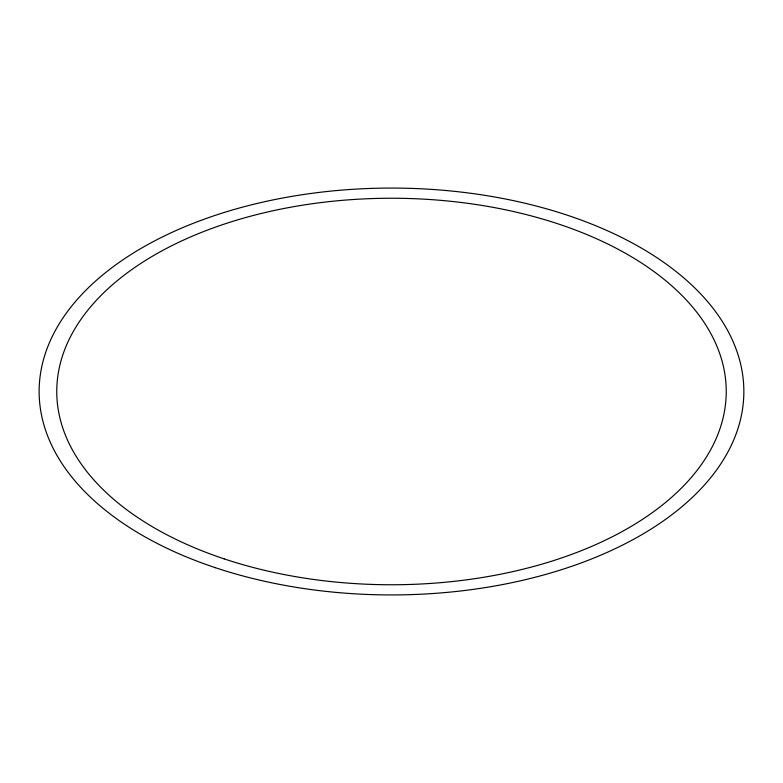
<?xml version="1.0" encoding="UTF-8"?>
<svg xmlns="http://www.w3.org/2000/svg" width="783" height="783" viewBox="0 0 783 783"><rect width="100%" height="100%" fill="white"/><g stroke="black" fill="none" stroke-linecap="round" stroke-linejoin="round"><path stroke-width="1.17" d="M215.325 567.675A352.35 203.423 0 0 0 743.85 391.5A352.35 203.423 0 0 0 215.325 215.325A352.35 203.423 0 0 0 215.325 567.675M224.134 558.866A334.733 193.254 0 0 0 726.232 391.5A334.733 193.254 0 0 0 224.134 224.134A334.733 193.254 0 0 0 224.134 558.866"/></g></svg>
